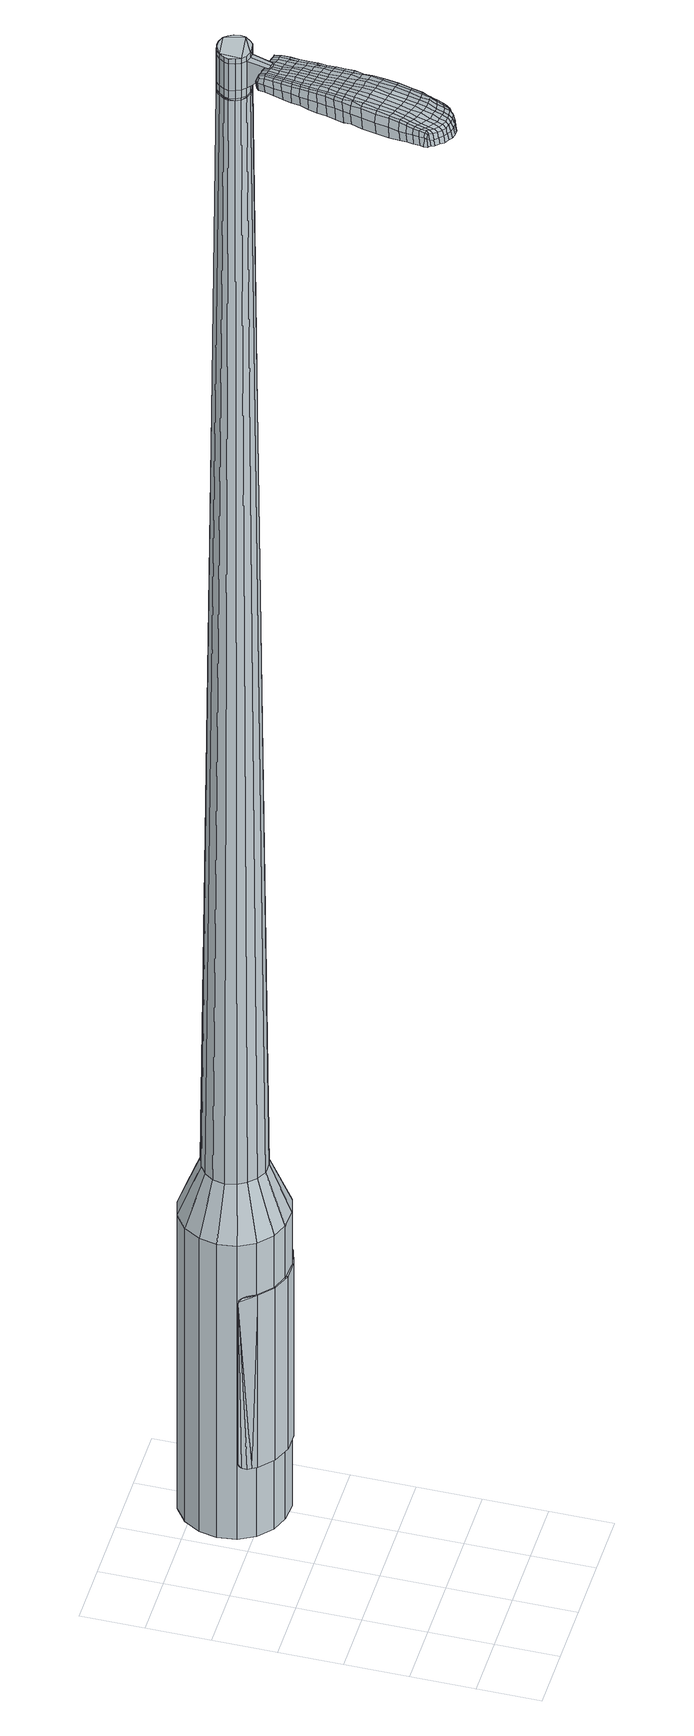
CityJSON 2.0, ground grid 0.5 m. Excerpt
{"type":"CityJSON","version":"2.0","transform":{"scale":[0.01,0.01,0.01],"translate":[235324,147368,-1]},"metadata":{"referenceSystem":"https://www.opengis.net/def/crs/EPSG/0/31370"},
"CityObjects":{
"object1":{"type":"GenericCityObject","attributes":{"cluster":464,"mean_distance_to_centroid":0.235,"new_centroid_x":235325,"new_centroid_y":147370.26,"mean_distance_to_camera":8.16,"H1":11.19,"H2":10.99,"Z_final":113.64,"cluster2":-1,"proj_x":235323.68,"proj_y":147360.12,"id_line":52653,"bearing_l":167.43,"distance":10.23,"orientation":"left","G_obj":257.43},"geometry":[{"type":"MultiSurface","lod":"2","boundaries":[[[0,1,2,3]],[[1,4,5,2]],[[4,6,7,5]],[[6,8,9,7]],[[8,10,11,9]],[[10,12,13,11]],[[12,14,15,13]],[[14,16,17,15]],[[16,18,19,17]],[[18,20,21,19]],[[20,22,23,21]],[[22,24,25,23]],[[24,26,27,25]],[[26,28,29,27]],[[28,30,31,29]],[[30,32,33,31]],[[32,34,35,33]],[[34,0,3,35]],[[36,37,38,39]],[[38,40,41,42]],[[41,43,42]],[[42,44,45,46]],[[45,47,46]],[[46,48,49,50]],[[49,51,50]],[[42,46,50,38]],[[50,52,39,38]],[[53,36,39]],[[2,5,7,35]],[[7,9,11,15]],[[11,13,15]],[[15,17,19,23]],[[19,21,23]],[[23,25,27,31]],[[27,29,31]],[[15,23,31,7]],[[31,33,35,7]],[[3,2,35]],[[1,0,54,55]],[[0,34,56,54]],[[34,32,57,56]],[[32,30,58,57]],[[30,28,59,58]],[[28,26,60,59]],[[26,24,61,60]],[[24,22,62,61]],[[22,20,63,62]],[[20,18,64,63]],[[18,16,65,64]],[[16,14,66,65]],[[14,12,67,66]],[[12,10,68,67]],[[10,8,69,68]],[[8,6,70,69]],[[6,4,71,70]],[[4,1,55,71]],[[55,54,72,73]],[[54,56,74,72]],[[56,57,75,74]],[[57,58,76,75]],[[58,59,77,76]],[[59,60,78,77]],[[60,61,79,78]],[[61,62,80,79]],[[62,63,81,80]],[[63,64,82,81]],[[64,65,83,82]],[[65,66,84,83]],[[66,67,85,84]],[[67,68,86,85]],[[68,69,87,86]],[[69,70,88,87]],[[70,71,89,88]],[[71,55,73,89]],[[72,90,91,92]],[[74,93,90,72]],[[94,95,93,74]],[[76,96,95,94]],[[97,98,96,76]],[[99,100,98,97]],[[79,101,100,99]],[[80,102,101,79]],[[103,104,102,80]],[[82,105,104,103]],[[83,106,105,82]],[[107,108,106,83]],[[85,109,108,107]],[[110,111,109,85]],[[112,113,111,110]],[[88,114,113,112]],[[89,115,114,88]],[[92,91,115,89]],[[116,117,118,119]],[[120,116,119,121]],[[122,120,121,123]],[[124,122,123,125]],[[126,124,125,127]],[[128,126,127,129]],[[130,128,129,131]],[[132,130,131,133]],[[134,132,133,135]],[[136,134,135,137]],[[138,136,137,139]],[[140,138,139,141]],[[142,140,141,143]],[[144,142,143,145]],[[146,144,145,147]],[[148,146,147,149]],[[73,72,92]],[[75,94,74]],[[75,76,94]],[[77,97,76]],[[77,78,99,97]],[[78,79,99]],[[81,103,80]],[[81,82,103]],[[84,107,83]],[[84,85,107]],[[86,110,85]],[[86,87,112,110]],[[87,88,112]],[[73,92,89]],[[150,91,90]],[[150,115,91]],[[151,113,114]],[[151,152,111,113]],[[152,109,111]],[[153,108,109]],[[153,106,108]],[[154,104,105]],[[154,102,104]],[[155,100,101]],[[155,156,98,100]],[[156,96,98]],[[157,95,96]],[[157,93,95]],[[39,52,148,158]],[[150,90,159,149]],[[53,39,158,117]],[[90,93,118,159]],[[36,53,117,116]],[[93,157,119,118]],[[37,36,116,120]],[[157,96,121,119]],[[38,37,120,122]],[[96,156,123,121]],[[40,38,122,124]],[[156,155,125,123]],[[41,40,124,126]],[[155,101,127,125]],[[43,41,126,128]],[[101,102,129,127]],[[42,43,128,130]],[[102,154,131,129]],[[44,42,130,132]],[[154,105,133,131]],[[45,44,132,134]],[[105,106,135,133]],[[47,45,134,136]],[[106,153,137,135]],[[46,47,136,138]],[[153,109,139,137]],[[48,46,138,140]],[[109,152,141,139]],[[49,48,140,142]],[[152,151,143,141]],[[51,49,142,144]],[[151,114,145,143]],[[50,51,144,146]],[[114,115,147,145]],[[52,50,146,148]],[[115,150,149,147]],[[148,149,160,161]],[[149,159,162,160]],[[159,118,163,162]],[[118,117,164,163]],[[117,158,165,164]],[[158,148,161,165]],[[166,167,168,169]],[[170,166,169,171]],[[166,170,172,173]],[[167,166,173,174]],[[175,176,177,178]],[[179,175,178,180]],[[175,179,181,182]],[[176,175,182,183]],[[184,185,186,187]],[[188,184,187,189]],[[184,188,190,191]],[[185,184,191,192]],[[193,194,195,196]],[[197,193,196,198]],[[193,197,199,200]],[[194,193,200,201]],[[202,203,204,205]],[[206,202,205,207]],[[202,206,208,209]],[[203,202,209,210]],[[211,212,213,214]],[[215,211,214,216]],[[211,215,217,218]],[[212,211,218,219]],[[220,221,222,223]],[[212,220,223,213]],[[220,212,219,224]],[[221,220,224,225]],[[226,227,228,229]],[[221,226,229,222]],[[226,221,225,230]],[[227,226,230,231]],[[232,170,171,233]],[[227,232,233,228]],[[232,227,231,234]],[[170,232,234,172]],[[235,236,237,238]],[[239,235,238,240]],[[235,239,241,242]],[[236,235,242,243]],[[244,245,246,247]],[[236,244,247,237]],[[244,236,243,248]],[[245,244,248,249]],[[250,251,252,253]],[[245,250,253,246]],[[250,245,249,254]],[[251,250,254,255]],[[256,257,258,259]],[[251,256,259,252]],[[256,251,255,260]],[[257,256,260,261]],[[262,167,174,263]],[[257,262,263,258]],[[262,257,261,264]],[[167,262,264,168]],[[265,266,267,268]],[[269,265,268,270]],[[265,269,271,272]],[[266,265,272,273]],[[274,275,276,277]],[[266,274,277,267]],[[274,266,273,278]],[[275,274,278,279]],[[280,281,282,283]],[[275,280,283,276]],[[280,275,279,284]],[[281,280,284,285]],[[286,179,180,287]],[[281,286,287,282]],[[286,281,285,288]],[[179,286,288,181]],[[289,290,291,292]],[[293,289,292,294]],[[289,293,295,296]],[[290,289,296,297]],[[298,299,300,301]],[[290,298,301,291]],[[298,290,297,302]],[[299,298,302,303]],[[304,305,306,307]],[[299,304,307,300]],[[304,299,303,308]],[[305,304,308,309]],[[310,311,312,313]],[[305,310,313,306]],[[310,305,309,314]],[[311,310,314,315]],[[316,176,183,317]],[[311,316,317,312]],[[316,311,315,318]],[[176,316,318,177]],[[319,205,204,320]],[[321,319,320,322]],[[319,321,323,324]],[[205,319,324,207]],[[325,321,322,326]],[[327,325,326,328]],[[325,327,329,330]],[[321,325,330,323]],[[331,327,328,332]],[[333,331,332,334]],[[331,333,335,336]],[[327,331,336,329]],[[337,333,334,338]],[[339,337,338,340]],[[337,339,341,342]],[[333,337,342,335]],[[343,339,340,344]],[[194,343,344,195]],[[343,194,201,345]],[[339,343,345,341]],[[346,347,192,191]],[[348,346,191,190]],[[346,348,349,350]],[[347,346,350,351]],[[352,353,351,350]],[[354,352,350,349]],[[352,354,355,356]],[[353,352,356,357]],[[358,359,357,356]],[[360,358,356,355]],[[358,360,361,362]],[[359,358,362,363]],[[364,365,363,362]],[[366,364,362,361]],[[364,366,199,197]],[[365,364,197,198]],[[367,368,369,370]],[[269,367,370,271]],[[367,269,270,371]],[[368,367,371,372]],[[373,188,189,374]],[[368,373,374,369]],[[373,368,372,375]],[[188,373,375,190]],[[376,377,378,379]],[[215,376,379,217]],[[376,215,216,380]],[[377,376,380,381]],[[382,383,384,385]],[[377,382,385,378]],[[382,377,381,386]],[[383,382,386,387]],[[388,185,192,389]],[[383,388,389,384]],[[388,383,387,390]],[[185,388,390,186]],[[391,392,393,394]],[[173,391,394,174]],[[391,173,172,395]],[[392,391,395,396]],[[397,398,399,400]],[[392,397,400,393]],[[397,392,396,401]],[[398,397,401,402]],[[403,196,195,404]],[[398,403,404,399]],[[403,398,402,405]],[[196,403,405,198]],[[406,407,408,409]],[[178,406,409,180]],[[406,178,177,410]],[[407,406,410,411]],[[412,200,199,413]],[[407,412,413,408]],[[412,407,411,414]],[[200,412,414,201]],[[415,416,417,418]],[[293,415,418,295]],[[415,293,294,419]],[[416,415,419,420]],[[421,206,207,422]],[[416,421,422,417]],[[421,416,420,423]],[[206,421,423,208]],[[424,425,426,427]],[[239,424,427,241]],[[424,239,240,428]],[[425,424,428,429]],[[430,431,432,433]],[[425,430,433,426]],[[430,425,429,434]],[[431,430,434,435]],[[436,203,210,437]],[[431,436,437,432]],[[436,431,435,438]],[[203,436,438,204]],[[439,440,429,428]],[[238,439,428,240]],[[439,238,237,441]],[[440,439,441,442]],[[443,444,435,434]],[[440,443,434,429]],[[443,440,442,445]],[[444,443,445,446]],[[447,320,204,438]],[[444,447,438,435]],[[447,444,446,448]],[[320,447,448,322]],[[449,450,451,452]],[[296,449,452,297]],[[449,296,295,418]],[[450,449,418,417]],[[453,324,323,454]],[[450,453,454,451]],[[453,450,417,422]],[[324,453,422,207]],[[455,456,442,441]],[[247,455,441,237]],[[455,247,246,457]],[[456,455,457,458]],[[459,460,446,445]],[[456,459,445,442]],[[459,456,458,461]],[[460,459,461,462]],[[463,326,322,448]],[[460,463,448,446]],[[463,460,462,464]],[[326,463,464,328]],[[465,466,467,468]],[[302,465,468,303]],[[465,302,297,452]],[[466,465,452,451]],[[469,330,329,470]],[[466,469,470,467]],[[469,466,451,454]],[[330,469,454,323]],[[471,472,458,457]],[[253,471,457,246]],[[471,253,252,473]],[[472,471,473,474]],[[475,476,462,461]],[[472,475,461,458]],[[475,472,474,477]],[[476,475,477,478]],[[479,332,328,464]],[[476,479,464,462]],[[479,476,478,480]],[[332,479,480,334]],[[481,482,483,484]],[[308,481,484,309]],[[481,308,303,468]],[[482,481,468,467]],[[485,336,335,486]],[[482,485,486,483]],[[485,482,467,470]],[[336,485,470,329]],[[487,488,474,473]],[[259,487,473,252]],[[487,259,258,489]],[[488,487,489,490]],[[491,492,478,477]],[[488,491,477,474]],[[491,488,490,493]],[[492,491,493,494]],[[495,338,334,480]],[[492,495,480,478]],[[495,492,494,496]],[[338,495,496,340]],[[497,498,499,500]],[[314,497,500,315]],[[497,314,309,484]],[[498,497,484,483]],[[501,342,341,502]],[[498,501,502,499]],[[501,498,483,486]],[[342,501,486,335]],[[503,504,490,489]],[[263,503,489,258]],[[503,263,174,394]],[[504,503,394,393]],[[505,506,494,493]],[[504,505,493,490]],[[505,504,393,400]],[[506,505,400,399]],[[507,344,340,496]],[[506,507,496,494]],[[507,506,399,404]],[[344,507,404,195]],[[508,509,411,410]],[[318,508,410,177]],[[508,318,315,500]],[[509,508,500,499]],[[510,345,201,414]],[[509,510,414,411]],[[510,509,499,502]],[[345,510,502,341]],[[511,512,372,371]],[[268,511,371,270]],[[511,268,267,513]],[[512,511,513,514]],[[515,348,190,375]],[[512,515,375,372]],[[515,512,514,516]],[[348,515,516,349]],[[517,518,519,520]],[[218,517,520,219]],[[517,218,217,379]],[[518,517,379,378]],[[521,522,523,524]],[[518,521,524,519]],[[521,518,378,385]],[[522,521,385,384]],[[525,347,351,526]],[[522,525,526,523]],[[525,522,384,389]],[[347,525,389,192]],[[527,528,514,513]],[[277,527,513,267]],[[527,277,276,529]],[[528,527,529,530]],[[531,354,349,516]],[[528,531,516,514]],[[531,528,530,532]],[[354,531,532,355]],[[533,534,535,536]],[[224,533,536,225]],[[533,224,219,520]],[[534,533,520,519]],[[537,538,539,540]],[[534,537,540,535]],[[537,534,519,524]],[[538,537,524,523]],[[541,353,357,542]],[[538,541,542,539]],[[541,538,523,526]],[[353,541,526,351]],[[543,544,530,529]],[[283,543,529,276]],[[543,283,282,545]],[[544,543,545,546]],[[547,360,355,532]],[[544,547,532,530]],[[547,544,546,548]],[[360,547,548,361]],[[549,550,551,552]],[[230,549,552,231]],[[549,230,225,536]],[[550,549,536,535]],[[553,554,555,556]],[[550,553,556,551]],[[553,550,535,540]],[[554,553,540,539]],[[557,359,363,558]],[[554,557,558,555]],[[557,554,539,542]],[[359,557,542,357]],[[559,560,546,545]],[[287,559,545,282]],[[559,287,180,409]],[[560,559,409,408]],[[561,366,361,548]],[[560,561,548,546]],[[561,560,408,413]],[[366,561,413,199]],[[562,563,396,395]],[[234,562,395,172]],[[562,234,231,552]],[[563,562,552,551]],[[564,565,402,401]],[[563,564,401,396]],[[564,563,551,556]],[[565,564,556,555]],[[566,365,198,405]],[[565,566,405,402]],[[566,565,555,558]],[[365,566,558,363]],[[567,568,569,570]],[[570,569,571,572]],[[573,571,569,574]],[[574,569,568,575]],[[576,577,578,579]],[[579,578,580,581]],[[582,580,578,583]],[[583,578,577,584]],[[585,586,587,588]],[[588,587,589,590]],[[591,589,587,592]],[[592,587,586,593]],[[594,595,596,597]],[[597,596,598,599]],[[600,598,596,601]],[[601,596,595,602]],[[603,604,605,606]],[[606,605,607,608]],[[609,607,605,610]],[[610,605,604,611]],[[612,613,614,615]],[[615,614,616,617]],[[618,616,614,619]],[[619,614,613,620]],[[621,622,623,624]],[[624,623,613,612]],[[620,613,623,625]],[[625,623,622,626]],[[627,628,629,630]],[[630,629,622,621]],[[626,622,629,631]],[[631,629,628,632]],[[572,571,633,634]],[[634,633,628,627]],[[632,628,633,635]],[[635,633,571,573]],[[636,637,638,639]],[[639,638,640,641]],[[642,640,638,643]],[[643,638,637,644]],[[645,646,647,648]],[[648,647,637,636]],[[644,637,647,649]],[[649,647,646,650]],[[651,652,653,654]],[[654,653,646,645]],[[650,646,653,655]],[[655,653,652,656]],[[657,658,659,660]],[[660,659,652,651]],[[656,652,659,661]],[[661,659,658,662]],[[575,568,663,664]],[[664,663,658,657]],[[662,658,663,665]],[[665,663,568,567]],[[666,667,668,669]],[[669,668,670,671]],[[672,670,668,673]],[[673,668,667,674]],[[675,676,677,678]],[[678,677,667,666]],[[674,667,677,679]],[[679,677,676,680]],[[681,682,683,684]],[[684,683,676,675]],[[680,676,683,685]],[[685,683,682,686]],[[581,580,687,688]],[[688,687,682,681]],[[686,682,687,689]],[[689,687,580,582]],[[690,691,692,693]],[[693,692,694,695]],[[696,694,692,697]],[[697,692,691,698]],[[699,700,701,702]],[[702,701,691,690]],[[698,691,701,703]],[[703,701,700,704]],[[705,706,707,708]],[[708,707,700,699]],[[704,700,707,709]],[[709,707,706,710]],[[711,712,713,714]],[[714,713,706,705]],[[710,706,713,715]],[[715,713,712,716]],[[584,577,717,718]],[[718,717,712,711]],[[716,712,717,719]],[[719,717,577,576]],[[603,606,720,721]],[[721,720,722,723]],[[724,722,720,725]],[[725,720,606,608]],[[723,722,726,727]],[[727,726,728,729]],[[730,728,726,731]],[[731,726,722,724]],[[729,728,732,733]],[[733,732,734,735]],[[736,734,732,737]],[[737,732,728,730]],[[735,734,738,739]],[[739,738,740,741]],[[742,740,738,743]],[[743,738,734,736]],[[741,740,744,745]],[[745,744,595,594]],[[602,595,744,746]],[[746,744,740,742]],[[593,747,748,592]],[[592,748,749,591]],[[750,749,748,751]],[[751,748,747,752]],[[752,753,754,751]],[[751,754,755,750]],[[756,755,754,757]],[[757,754,753,758]],[[758,759,760,757]],[[757,760,761,756]],[[762,761,760,763]],[[763,760,759,764]],[[764,765,766,763]],[[763,766,767,762]],[[600,767,766,598]],[[598,766,765,599]],[[768,769,770,771]],[[771,770,670,672]],[[671,670,770,772]],[[772,770,769,773]],[[590,589,774,775]],[[775,774,769,768]],[[773,769,774,776]],[[776,774,589,591]],[[777,778,779,780]],[[780,779,616,618]],[[617,616,779,781]],[[781,779,778,782]],[[783,784,785,786]],[[786,785,778,777]],[[782,778,785,787]],[[787,785,784,788]],[[593,586,789,790]],[[790,789,784,783]],[[788,784,789,791]],[[791,789,586,585]],[[792,793,794,795]],[[795,794,574,575]],[[573,574,794,796]],[[796,794,793,797]],[[798,799,800,801]],[[801,800,793,792]],[[797,793,800,802]],[[802,800,799,803]],[[594,597,804,805]],[[805,804,799,798]],[[803,799,804,806]],[[806,804,597,599]],[[807,808,809,810]],[[810,809,579,581]],[[576,579,809,811]],[[811,809,808,812]],[[600,601,813,814]],[[814,813,808,807]],[[812,808,813,815]],[[815,813,601,602]],[[816,817,818,819]],[[819,818,694,696]],[[695,694,818,820]],[[820,818,817,821]],[[608,607,822,823]],[[823,822,817,816]],[[821,817,822,824]],[[824,822,607,609]],[[825,826,640,827]],[[827,640,642]],[[641,640,828]],[[640,826,828]],[[829,830,831,832]],[[832,831,826,825]],[[828,826,831,833]],[[833,831,830,834]],[[611,604,835,836]],[[836,835,830,829]],[[834,830,835,837]],[[837,835,604,603]],[[828,838,639,641]],[[636,639,838,839]],[[839,838,840]],[[834,841,842,833]],[[833,842,838,828]],[[840,838,842,843]],[[843,842,841,844]],[[603,721,161,837]],[[837,161,841,834]],[[844,841,161,845]],[[845,161,721,723]],[[846,847,848,849]],[[849,848,697,698]],[[696,697,848,819]],[[819,848,847,816]],[[724,725,850,851]],[[851,850,847,846]],[[816,847,850,823]],[[823,850,725,608]],[[840,852,853,839]],[[839,853,648,636]],[[645,648,853,854]],[[854,853,852,855]],[[844,856,857,843]],[[843,857,852,840]],[[855,852,857,858]],[[858,857,856,859]],[[723,727,860,845]],[[845,860,856,844]],[[859,856,860,861]],[[861,860,727,729]],[[862,863,864,865]],[[865,864,703,704]],[[698,703,864,849]],[[849,864,863,846]],[[730,731,866,867]],[[867,866,863,862]],[[846,863,866,851]],[[851,866,731,724]],[[855,868,869,854]],[[854,869,654,645]],[[651,654,869,870]],[[870,869,868,871]],[[859,872,873,858]],[[858,873,868,855]],[[871,868,873,874]],[[874,873,872,875]],[[729,733,876,861]],[[861,876,872,859]],[[875,872,876,877]],[[877,876,733,735]],[[878,879,880,881]],[[881,880,709,710]],[[704,709,880,865]],[[865,880,879,862]],[[736,737,882,883]],[[883,882,879,878]],[[862,879,882,867]],[[867,882,737,730]],[[871,884,885,870]],[[870,885,660,651]],[[657,660,885,886]],[[886,885,884,887]],[[875,888,889,874]],[[874,889,884,871]],[[887,884,889,890]],[[890,889,888,891]],[[735,739,892,877]],[[877,892,888,875]],[[891,888,892,893]],[[893,892,739,741]],[[894,895,896,897]],[[897,896,715,716]],[[710,715,896,881]],[[881,896,895,878]],[[742,743,898,899]],[[899,898,895,894]],[[878,895,898,883]],[[883,898,743,736]],[[887,900,901,886]],[[886,901,664,657]],[[575,664,901,795]],[[795,901,900,792]],[[891,902,903,890]],[[890,903,900,887]],[[792,900,903,801]],[[801,903,902,798]],[[741,745,904,893]],[[893,904,902,891]],[[798,902,904,805]],[[805,904,745,594]],[[812,905,906,811]],[[811,906,719,576]],[[716,719,906,897]],[[897,906,905,894]],[[602,746,907,815]],[[815,907,905,812]],[[894,905,907,899]],[[899,907,746,742]],[[773,908,909,772]],[[772,909,669,671]],[[666,669,909,910]],[[910,909,908,911]],[[591,749,912,776]],[[776,912,908,773]],[[911,908,912,913]],[[913,912,749,750]],[[914,915,916,917]],[[917,916,619,620]],[[618,619,916,780]],[[780,916,915,777]],[[918,919,920,921]],[[921,920,915,914]],[[777,915,920,786]],[[786,920,919,783]],[[752,747,922,923]],[[923,922,919,918]],[[783,919,922,790]],[[790,922,747,593]],[[911,924,925,910]],[[910,925,678,666]],[[675,678,925,926]],[[926,925,924,927]],[[750,755,928,913]],[[913,928,924,911]],[[927,924,928,929]],[[929,928,755,756]],[[930,931,932,933]],[[933,932,625,626]],[[620,625,932,917]],[[917,932,931,914]],[[934,935,936,937]],[[937,936,931,930]],[[914,931,936,921]],[[921,936,935,918]],[[758,753,938,939]],[[939,938,935,934]],[[918,935,938,923]],[[923,938,753,752]],[[927,940,941,926]],[[926,941,684,675]],[[681,684,941,942]],[[942,941,940,943]],[[756,761,944,929]],[[929,944,940,927]],[[943,940,944,945]],[[945,944,761,762]],[[946,947,948,949]],[[949,948,631,632]],[[626,631,948,933]],[[933,948,947,930]],[[950,951,952,953]],[[953,952,947,946]],[[930,947,952,937]],[[937,952,951,934]],[[764,759,954,955]],[[955,954,951,950]],[[934,951,954,939]],[[939,954,759,758]],[[943,956,957,942]],[[942,957,688,681]],[[581,688,957,810]],[[810,957,956,807]],[[762,767,958,945]],[[945,958,956,943]],[[807,956,958,814]],[[814,958,767,600]],[[797,959,960,796]],[[796,960,635,573]],[[632,635,960,949]],[[949,960,959,946]],[[803,961,962,802]],[[802,962,959,797]],[[946,959,962,953]],[[953,962,961,950]],[[599,765,963,806]],[[806,963,961,803]],[[950,961,963,955]],[[955,963,765,764]],[[567,570,169,168]],[[570,572,171,169]],[[582,583,182,181]],[[583,584,183,182]],[[585,588,187,186]],[[588,590,189,187]],[[609,610,209,208]],[[610,611,210,209]],[[612,615,214,213]],[[615,617,216,214]],[[621,624,223,222]],[[624,612,213,223]],[[627,630,229,228]],[[630,621,222,229]],[[572,634,233,171]],[[634,627,228,233]],[[642,643,242,241]],[[643,644,243,242]],[[644,649,248,243]],[[649,650,249,248]],[[650,655,254,249]],[[655,656,255,254]],[[656,661,260,255]],[[661,662,261,260]],[[662,665,264,261]],[[665,567,168,264]],[[672,673,272,271]],[[673,674,273,272]],[[674,679,278,273]],[[679,680,279,278]],[[680,685,284,279]],[[685,686,285,284]],[[686,689,288,285]],[[689,582,181,288]],[[690,693,292,291]],[[693,695,294,292]],[[699,702,301,300]],[[702,690,291,301]],[[705,708,307,306]],[[708,699,300,307]],[[711,714,313,312]],[[714,705,306,313]],[[584,718,317,183]],[[718,711,312,317]],[[768,771,370,369]],[[771,672,271,370]],[[590,775,374,189]],[[775,768,369,374]],[[617,781,380,216]],[[781,782,381,380]],[[782,787,386,381]],[[787,788,387,386]],[[788,791,390,387]],[[791,585,186,390]],[[695,820,419,294]],[[820,821,420,419]],[[821,824,423,420]],[[824,609,208,423]],[[825,827,427,426]],[[827,642,241,427]],[[829,832,433,432]],[[832,825,426,433]],[[611,836,437,210]],[[836,829,432,437]],[[964,965,966,967]],[[968,969,967,966]],[[970,971,972,973]],[[974,975,976,977]],[[965,978,979,966]],[[980,968,966,979]],[[981,970,973,982]],[[983,984,975,974]],[[978,985,986,979]],[[986,987,980,979]],[[988,981,982,989]],[[990,984,983,991]],[[985,992,993,986]],[[993,994,987,986]],[[995,988,989,996]],[[997,990,991,998]],[[999,1000,1001,1002]],[[1003,1004,1000,999]],[[1003,1005,1006,1004]],[[1005,1007,1008,1006]],[[1009,1010,1011,1012]],[[1013,1014,1010,1009]],[[1015,1016,1014,1013]],[[1017,1018,1016,1015]],[[1012,1001,1000,1009]],[[1009,1000,1004,1013]],[[1004,1006,1015,1013]],[[1006,1008,1017,1015]],[[973,972,969,968]],[[982,973,968,980]],[[987,989,982,980]],[[994,996,989,987]],[[974,977,971,970]],[[983,974,970,981]],[[991,983,981,988]],[[998,991,988,995]],[[975,999,1002,976]],[[984,1003,999,975]],[[1005,1003,984,990]],[[1007,1005,990,997]],[[1019,1020,1021,1022]],[[1021,1023,1024,1025]],[[1021,1025,1026,1027]],[[1021,1027,1022]],[[1028,1019,1022,1029]],[[1030,1029,1022,1031]],[[1032,1031,1022]],[[1033,1021,1020,1034]],[[1035,1033,1034,1036]],[[1037,1035,1036,1038]],[[1039,1037,1038,1040]],[[1041,1039,1040,1042]],[[1042,1043,1044,1045]],[[1042,1045,1046,1047]],[[1042,1047,1048,1049]],[[1048,1050,1051,1052]],[[1048,1052,1053,1054]],[[1048,1054,1049]],[[1042,1049,1041]],[[1055,1056,1020,1019]],[[1057,1058,1023,1021]],[[1059,1060,1032,1022]],[[1056,1061,1034,1020]],[[1062,1057,1021,1033]],[[1061,1063,1036,1034]],[[1064,1062,1033,1035]],[[1063,1065,1038,1036]],[[1066,1064,1035,1037]],[[1065,1067,1040,1038]],[[1068,1066,1037,1039]],[[1067,1069,1042,1040]],[[1070,1068,1039,1041]],[[1069,1071,1043,1042]],[[1072,1073,1050,1048]],[[1074,1070,1041,1049]],[[1044,1043,1071,1075]],[[1045,1044,1075,1076]],[[1046,1045,1076,1077]],[[1047,1046,1077,1078]],[[1048,1047,1078,1072]],[[1079,1055,1019,1028]],[[1080,1079,1028,1029]],[[1081,1080,1029,1030]],[[1082,1081,1030,1031]],[[1060,1082,1031,1032]],[[1024,1023,1058,1083]],[[1051,1050,1073,1084]],[[1025,1024,1083,1085]],[[1026,1025,1085,1086]],[[1027,1026,1086,1087]],[[1022,1027,1087,1059]],[[1052,1051,1084,1088]],[[1053,1052,1088,1089]],[[1054,1053,1089,1090]],[[1049,1054,1090,1074]]]}]}
},
"vertices":[
[92,183,384],[79,188,384],[79,188,96],[92,183,96],[68,198,384],[68,198,96],[61,211,384],[61,211,96],[59,226,384],[59,226,96],[62,240,384],[62,240,96],[70,253,384],[70,253,96],[82,262,384],[82,262,96],[96,266,384],[96,266,96],[111,265,384],[111,265,96],[124,260,384],[124,260,96],[135,250,384],[135,250,96],[142,237,384],[142,237,96],[144,222,384],[144,222,96],[141,208,384],[141,208,96],[133,195,384],[133,195,96],[121,186,384],[121,186,96],[107,182,384],[107,182,96],[108,212,1524],[111,215,1524],[114,219,1524],[99,211,1524],[115,223,1524],[114,228,1524],[109,235,1524],[112,232,1524],[104,237,1524],[100,237,1524],[92,233,1524],[95,236,1524],[89,229,1524],[88,225,1524],[91,216,1524],[89,220,1524],[94,213,1524],[103,211,1524],[96,199,429],[88,203,429],[105,199,429],[113,202,429],[120,207,429],[125,214,429],[127,223,429],[126,231,429],[122,239,429],[115,245,429],[107,249,429],[98,249,429],[90,246,429],[83,241,429],[78,234,429],[76,225,429],[78,216,429],[82,209,429],[99,211,1483],[94,213,1483],[103,211,1483],[108,212,1483],[111,215,1483],[114,219,1483],[115,223,1483],[114,228,1483],[112,232,1483],[109,235,1483],[104,237,1483],[100,237,1483],[95,236,1483],[92,233,1483],[89,229,1483],[88,225,1483],[89,220,1483],[91,216,1483],[99,211,1485],[95,213,1485],[95,213,1483],[103,211,1485],[107,213,1483],[107,213,1485],[111,215,1485],[113,219,1483],[113,219,1485],[114,223,1483],[114,223,1485],[114,228,1485],[112,232,1485],[108,235,1483],[108,235,1485],[104,237,1485],[100,237,1485],[96,235,1483],[96,235,1485],[92,233,1485],[90,229,1483],[90,229,1485],[89,225,1483],[89,225,1485],[89,220,1485],[91,216,1485],[108,212,1519],[103,211,1519],[103,211,1493],[108,212,1493],[111,215,1519],[111,215,1493],[114,219,1519],[114,219,1493],[115,223,1519],[115,223,1493],[114,228,1519],[114,228,1493],[112,232,1519],[112,232,1493],[109,235,1519],[109,235,1493],[104,237,1519],[104,237,1493],[100,237,1519],[100,237,1493],[95,236,1519],[95,236,1493],[92,233,1519],[92,233,1493],[89,229,1519],[89,229,1493],[88,225,1519],[88,225,1493],[89,220,1519],[89,220,1493],[91,216,1519],[91,216,1493],[94,213,1519],[94,213,1493],[94,213,1485],[88,225,1485],[89,229,1485],[95,236,1485],[109,235,1485],[115,223,1485],[114,219,1485],[108,212,1485],[99,211,1519],[99,211,1493],[91,193,1513],[91,193,1518],[95,193,1513],[98,192,1513],[98,192,1518],[95,193,1518],[59,125,1519],[61,131,1518],[59,130,1509],[58,124,1510],[57,116,1519],[55,115,1510],[59,117,1526],[61,125,1525],[63,132,1525],[97,116,1519],[98,123,1518],[97,124,1525],[96,117,1525],[95,107,1519],[94,109,1526],[96,106,1510],[98,114,1510],[99,121,1509],[64,48,1519],[60,49,1519],[60,48,1513],[64,47,1513],[68,48,1519],[68,47,1513],[68,50,1524],[64,50,1524],[61,51,1524],[80,120,1530],[81,128,1529],[78,128,1529],[77,121,1530],[78,111,1531],[75,112,1531],[82,111,1530],[84,120,1530],[85,127,1529],[97,199,1512],[95,200,1512],[94,199,1517],[97,198,1517],[100,199,1512],[100,197,1517],[100,198,1506],[97,198,1506],[94,199,1506],[48,66,1519],[48,70,1519],[47,69,1512],[46,66,1512],[48,64,1518],[46,63,1512],[49,64,1522],[49,66,1523],[49,70,1524],[49,75,1519],[49,80,1519],[48,79,1512],[47,74,1512],[50,75,1524],[51,80,1525],[50,86,1519],[52,94,1519],[50,93,1511],[49,85,1511],[52,86,1526],[54,94,1526],[54,105,1519],[53,104,1510],[56,105,1526],[79,196,1513],[77,188,1513],[79,189,1518],[81,196,1517],[81,201,1512],[82,200,1516],[80,200,1506],[78,195,1507],[76,188,1507],[75,181,1514],[73,174,1515],[75,174,1520],[77,182,1519],[74,180,1507],[72,173,1507],[71,167,1515],[69,160,1516],[71,160,1522],[73,167,1521],[70,166,1508],[67,159,1508],[67,152,1517],[65,145,1517],[67,146,1524],[69,153,1523],[65,152,1508],[63,144,1509],[63,138,1518],[65,139,1524],[61,137,1509],[82,58,1519],[84,61,1519],[82,62,1524],[81,58,1523],[81,56,1518],[81,56,1522],[82,55,1512],[84,57,1512],[85,60,1512],[85,66,1519],[87,71,1519],[86,72,1525],[84,66,1524],[86,64,1512],[88,70,1512],[88,77,1519],[90,85,1519],[89,86,1526],[87,78,1526],[90,75,1511],[91,83,1511],[93,96,1519],[92,97,1526],[94,94,1510],[109,189,1513],[108,181,1513],[109,180,1507],[110,188,1507],[110,194,1512],[110,193,1506],[109,194,1516],[108,190,1517],[107,182,1518],[107,174,1514],[105,167,1515],[106,165,1507],[108,173,1507],[106,175,1519],[104,168,1520],[104,159,1515],[103,152,1516],[104,150,1508],[105,158,1508],[103,160,1521],[102,153,1522],[102,144,1517],[101,137,1517],[102,136,1509],[103,143,1508],[101,146,1523],[99,138,1524],[99,130,1518],[101,128,1509],[98,131,1524],[96,193,1519],[93,193,1519],[94,186,1520],[92,186,1520],[97,185,1520],[99,192,1519],[93,178,1522],[90,179,1522],[91,171,1523],[88,172,1523],[94,170,1523],[95,178,1521],[89,164,1524],[87,164,1524],[88,157,1525],[85,157,1525],[91,156,1525],[92,163,1524],[86,149,1526],[83,150,1526],[85,142,1527],[82,143,1527],[88,141,1527],[89,149,1526],[83,135,1528],[80,136,1528],[86,134,1528],[65,53,1527],[61,53,1527],[69,53,1526],[70,57,1527],[66,57,1528],[62,58,1528],[67,63,1529],[64,64,1529],[71,63,1528],[73,70,1530],[69,70,1530],[65,71,1530],[70,77,1531],[67,78,1531],[75,77,1530],[76,86,1531],[72,86,1531],[69,87,1531],[75,99,1531],[72,100,1531],[79,98,1531],[80,54,1518],[77,52,1519],[78,51,1513],[81,53,1513],[79,55,1523],[77,54,1523],[73,50,1519],[73,49,1513],[73,51,1524],[48,62,1518],[49,59,1518],[50,60,1523],[49,63,1523],[47,61,1513],[48,58,1513],[51,56,1519],[54,53,1519],[54,54,1524],[52,57,1523],[51,55,1513],[53,52,1513],[57,51,1519],[57,52,1524],[57,50,1513],[63,125,1528],[64,124,1528],[66,131,1528],[64,132,1527],[60,117,1528],[62,116,1529],[67,124,1529],[70,123,1530],[72,130,1529],[69,131,1528],[65,115,1529],[68,114,1530],[73,122,1530],[75,129,1529],[71,113,1531],[94,118,1528],[92,118,1529],[90,109,1529],[93,109,1528],[95,125,1527],[93,125,1528],[88,119,1529],[86,110,1530],[89,126,1528],[109,197,1512],[107,197,1512],[106,196,1517],[108,196,1517],[110,196,1506],[108,196,1506],[104,198,1512],[103,197,1517],[104,197,1506],[83,203,1512],[85,202,1512],[84,201,1506],[82,202,1506],[83,201,1517],[85,201,1517],[87,202,1512],[89,201,1512],[89,200,1506],[86,201,1506],[87,200,1517],[89,200,1517],[92,200,1512],[92,200,1506],[92,199,1517],[82,196,1519],[84,196,1519],[80,189,1520],[82,188,1520],[86,195,1519],[88,195,1519],[84,188,1520],[86,187,1520],[91,194,1519],[89,187,1520],[107,190,1519],[105,191,1519],[104,183,1520],[106,183,1520],[102,191,1519],[101,184,1520],[78,182,1521],[80,181,1521],[76,174,1522],[78,174,1522],[82,181,1521],[85,180,1521],[80,173,1522],[83,173,1523],[87,179,1522],[86,172,1523],[104,176,1521],[102,176,1521],[101,169,1522],[103,168,1522],[99,177,1521],[98,169,1522],[74,167,1523],[76,167,1523],[72,160,1524],[74,160,1524],[78,166,1523],[81,166,1524],[76,159,1525],[79,158,1525],[84,165,1524],[82,158,1525],[102,161,1523],[100,161,1523],[98,154,1524],[100,154,1524],[96,162,1524],[95,155,1525],[70,153,1525],[72,153,1525],[68,146,1526],[70,145,1526],[75,152,1526],[77,151,1526],[73,145,1527],[76,144,1527],[80,151,1526],[79,143,1527],[99,146,1525],[97,147,1525],[96,140,1526],[98,139,1526],[93,148,1526],[92,140,1527],[66,139,1527],[68,138,1527],[71,138,1527],[74,137,1528],[77,136,1528],[97,132,1527],[94,132,1527],[91,133,1528],[80,58,1525],[78,56,1525],[81,61,1526],[79,60,1526],[74,54,1526],[75,58,1527],[50,65,1525],[51,63,1525],[51,66,1526],[50,69,1525],[53,60,1525],[55,57,1526],[56,61,1527],[53,64,1526],[58,55,1526],[59,59,1527],[83,66,1526],[80,65,1527],[84,72,1527],[82,71,1528],[76,64,1528],[78,70,1529],[51,74,1526],[52,72,1527],[53,78,1528],[52,80,1527],[54,70,1527],[57,67,1528],[58,74,1529],[56,76,1528],[60,65,1528],[62,72,1530],[86,78,1528],[83,77,1529],[88,86,1528],[85,86,1529],[79,77,1529],[81,86,1530],[53,86,1528],[55,84,1528],[57,92,1529],[55,94,1528],[57,83,1529],[60,81,1530],[62,90,1530],[59,91,1530],[63,80,1530],[65,88,1531],[90,97,1529],[88,97,1529],[84,98,1530],[58,105,1528],[59,104,1529],[62,103,1530],[65,102,1530],[68,101,1531],[61,130,1509],[63,131,1518],[61,124,1518],[59,123,1509],[59,116,1519],[57,115,1510],[61,116,1525],[63,125,1525],[65,131,1525],[95,124,1525],[96,123,1518],[95,116,1518],[94,117,1525],[93,108,1519],[92,109,1525],[94,106,1510],[96,115,1509],[97,122,1509],[61,50,1513],[61,51,1519],[64,50,1519],[64,49,1513],[68,51,1519],[68,50,1513],[68,52,1524],[64,52,1524],[61,53,1524],[78,128,1528],[81,127,1528],[80,120,1529],[77,121,1529],[78,111,1529],[75,112,1529],[81,111,1529],[83,119,1529],[85,126,1528],[94,197,1516],[94,198,1512],[97,197,1512],[96,196,1516],[100,196,1512],[99,196,1516],[100,195,1506],[97,196,1506],[94,197,1506],[49,69,1512],[50,70,1519],[50,67,1518],[48,66,1512],[50,64,1518],[48,64,1512],[51,65,1522],[51,67,1523],[51,70,1523],[50,79,1512],[51,80,1519],[51,74,1519],[49,74,1512],[52,75,1524],[53,80,1525],[52,92,1511],[54,93,1519],[52,86,1519],[51,85,1511],[54,86,1525],[55,94,1526],[56,104,1519],[55,103,1510],[58,105,1526],[80,188,1518],[79,188,1513],[81,195,1513],[82,195,1517],[83,200,1512],[84,199,1515],[82,199,1506],[80,194,1506],[78,187,1507],[76,174,1520],[75,173,1514],[77,180,1514],[78,181,1519],[76,180,1507],[74,172,1507],[72,159,1522],[71,159,1516],[73,166,1515],[74,167,1521],[71,165,1508],[69,158,1508],[69,145,1523],[67,145,1517],[69,152,1516],[71,152,1522],[67,151,1508],[65,144,1508],[65,138,1517],[67,138,1524],[63,137,1509],[81,62,1523],[82,62,1519],[81,59,1518],[80,59,1523],[80,57,1518],[79,58,1522],[81,56,1512],[82,58,1512],[83,60,1512],[84,73,1525],[85,72,1519],[83,66,1519],[82,67,1524],[84,65,1512],[86,70,1512],[87,86,1526],[88,85,1519],[87,77,1519],[85,78,1525],[88,76,1511],[90,84,1511],[91,96,1519],[90,97,1526],[92,95,1510],[107,180,1507],[106,182,1513],[107,189,1513],[108,188,1506],[108,194,1512],[108,193,1506],[107,193,1515],[106,190,1517],[105,182,1518],[104,165,1507],[103,167,1514],[105,174,1514],[106,173,1507],[104,175,1519],[102,168,1520],[102,151,1508],[101,152,1516],[102,159,1515],[103,158,1508],[101,160,1521],[100,153,1522],[100,136,1508],[99,137,1517],[100,145,1516],[101,143,1508],[99,146,1522],[97,139,1523],[97,130,1517],[99,129,1509],[96,132,1524],[95,192,1518],[93,192,1518],[94,185,1519],[91,186,1519],[97,184,1519],[98,191,1518],[92,178,1520],[90,178,1520],[91,170,1521],[88,171,1521],[94,170,1521],[95,177,1520],[89,163,1523],[86,164,1523],[88,156,1524],[85,157,1524],[91,155,1524],[92,162,1523],[86,149,1525],[83,149,1525],[84,142,1526],[82,142,1526],[88,141,1526],[89,148,1525],[83,134,1527],[80,135,1527],[86,134,1527],[62,55,1526],[65,54,1526],[69,54,1525],[70,58,1526],[66,58,1526],[63,59,1526],[64,65,1528],[67,64,1528],[71,64,1527],[73,71,1528],[69,71,1529],[65,72,1529],[67,79,1530],[70,78,1530],[74,77,1529],[76,86,1530],[72,87,1530],[69,87,1530],[72,100,1530],[75,99,1530],[79,98,1530],[77,53,1513],[77,54,1518],[79,55,1518],[80,54,1512],[78,57,1523],[76,55,1523],[72,52,1519],[73,51,1513],[72,53,1523],[52,61,1523],[51,60,1518],[50,63,1518],[51,64,1523],[49,62,1512],[50,60,1512],[56,56,1523],[55,55,1519],[53,57,1519],[54,59,1523],[52,57,1513],[55,54,1513],[58,53,1519],[58,54,1524],[58,52,1513],[67,131,1527],[65,124,1527],[64,124,1527],[66,131,1526],[62,116,1527],[63,116,1528],[72,129,1528],[71,122,1528],[68,123,1528],[69,130,1527],[65,115,1528],[68,114,1529],[74,122,1529],[75,129,1528],[71,113,1529],[90,109,1528],[91,118,1527],[93,118,1527],[91,109,1527],[94,125,1526],[93,125,1527],[87,119,1528],[86,110,1528],[89,126,1527],[106,194,1516],[106,195,1512],[108,195,1512],[107,194,1516],[108,194,1506],[107,194,1506],[103,196,1512],[103,195,1516],[104,195,1506],[83,199,1506],[84,200,1512],[82,200,1506],[84,199,1516],[88,198,1506],[89,199,1512],[86,199,1512],[86,199,1506],[87,198,1516],[89,198,1516],[92,198,1512],[91,197,1506],[92,197,1516],[83,195,1518],[81,188,1519],[82,188,1519],[88,194,1518],[86,194,1518],[84,187,1519],[86,187,1519],[89,186,1519],[103,183,1519],[105,190,1518],[106,190,1518],[104,183,1519],[102,190,1518],[100,184,1519],[80,181,1520],[79,181,1520],[77,174,1521],[78,173,1521],[85,179,1520],[82,180,1520],[80,173,1521],[83,172,1521],[87,179,1520],[86,172,1521],[101,168,1521],[102,175,1520],[103,175,1520],[102,168,1521],[99,176,1520],[97,169,1521],[76,166,1522],[75,166,1522],[73,159,1523],[74,159,1523],[81,165,1522],[78,166,1522],[77,158,1523],[79,158,1524],[84,164,1523],[82,157,1524],[98,154,1523],[99,161,1522],[100,161,1522],[99,153,1523],[96,162,1522],[94,154,1523],[72,152,1524],[71,152,1524],[69,145,1525],[70,145,1525],[78,151,1525],[75,151,1524],[73,144,1525],[76,144,1526],[80,150,1525],[79,143,1526],[95,139,1525],[97,146,1524],[98,146,1524],[97,139,1525],[93,147,1524],[92,140,1525],[69,138,1526],[68,138,1526],[74,136,1527],[71,137,1526],[77,136,1527],[94,132,1526],[95,132,1526],[90,133,1526],[77,57,1524],[79,59,1524],[80,62,1525],[78,60,1525],[73,55,1525],[74,59,1525],[53,67,1525],[52,63,1524],[52,66,1524],[52,69,1525],[57,62,1526],[56,58,1525],[54,61,1524],[54,64,1525],[59,56,1525],[59,60,1526],[80,66,1526],[81,67,1526],[83,73,1526],[81,72,1527],[75,65,1526],[77,71,1527],[54,78,1527],[53,72,1526],[53,74,1526],[54,80,1526],[59,74,1528],[58,68,1527],[55,70,1526],[57,76,1527],[61,66,1527],[62,73,1528],[83,78,1527],[84,78,1527],[86,86,1527],[85,86,1528],[79,78,1528],[81,86,1529],[57,92,1528],[56,84,1527],[55,86,1527],[56,93,1527],[63,90,1529],[61,81,1529],[58,83,1528],[60,91,1528],[64,80,1529],[66,88,1530],[87,98,1528],[89,98,1528],[83,98,1529],[60,104,1528],[59,105,1528],[65,102,1529],[63,103,1529],[69,101,1530],[82,200,1508],[89,198,1508],[80,167,1509],[73,168,1509],[75,146,1510],[67,148,1510],[66,107,1512],[57,109,1512],[60,127,1511],[70,125,1511],[62,90,1513],[59,76,1514],[51,78,1514],[53,92,1513],[95,197,1508],[88,165,1509],[83,144,1510],[75,105,1512],[79,123,1511],[71,88,1513],[68,74,1514],[102,195,1508],[96,163,1509],[92,142,1510],[84,103,1512],[88,121,1511],[77,73,1514],[80,86,1513],[108,194,1508],[103,161,1509],[100,140,1510],[93,101,1512],[97,119,1511],[85,71,1514],[89,84,1513],[57,63,1514],[57,58,1514],[50,60,1514],[49,65,1514],[65,61,1514],[64,57,1514],[73,60,1514],[71,55,1514],[81,58,1514],[78,54,1514],[59,53,1515],[61,49,1515],[60,50,1515],[54,54,1515],[63,52,1515],[62,49,1515],[67,51,1515],[63,49,1515],[71,50,1515],[64,49,1515],[135,197,334],[133,194,334],[133,194,165],[141,206,171],[135,197,165],[137,200,165],[139,203,166],[140,204,167],[141,205,169],[137,200,334],[139,203,333],[140,204,332],[141,205,331],[141,206,328],[121,185,165],[121,185,334],[107,181,165],[107,181,334],[92,181,165],[92,181,334],[78,187,165],[78,187,334],[67,197,165],[67,197,334],[65,201,334],[63,204,334],[62,207,333],[61,208,332],[60,209,331],[60,210,328],[65,201,165],[60,210,171],[60,209,169],[61,208,167],[62,207,166],[63,204,165],[133,199,334],[131,195,334],[131,195,165],[133,199,165],[138,207,171],[138,207,328],[120,187,334],[120,187,165],[106,183,334],[106,183,165],[93,184,334],[93,184,165],[80,189,334],[80,189,165],[69,199,334],[69,199,165],[67,202,334],[62,211,328],[62,211,171],[67,202,165],[66,205,334],[64,208,333],[63,210,332],[63,211,331],[135,202,334],[136,204,333],[138,206,332],[138,207,331],[135,202,165],[63,211,169],[136,204,166],[138,206,167],[138,207,169],[63,210,167],[64,208,166],[66,205,165]
]}
